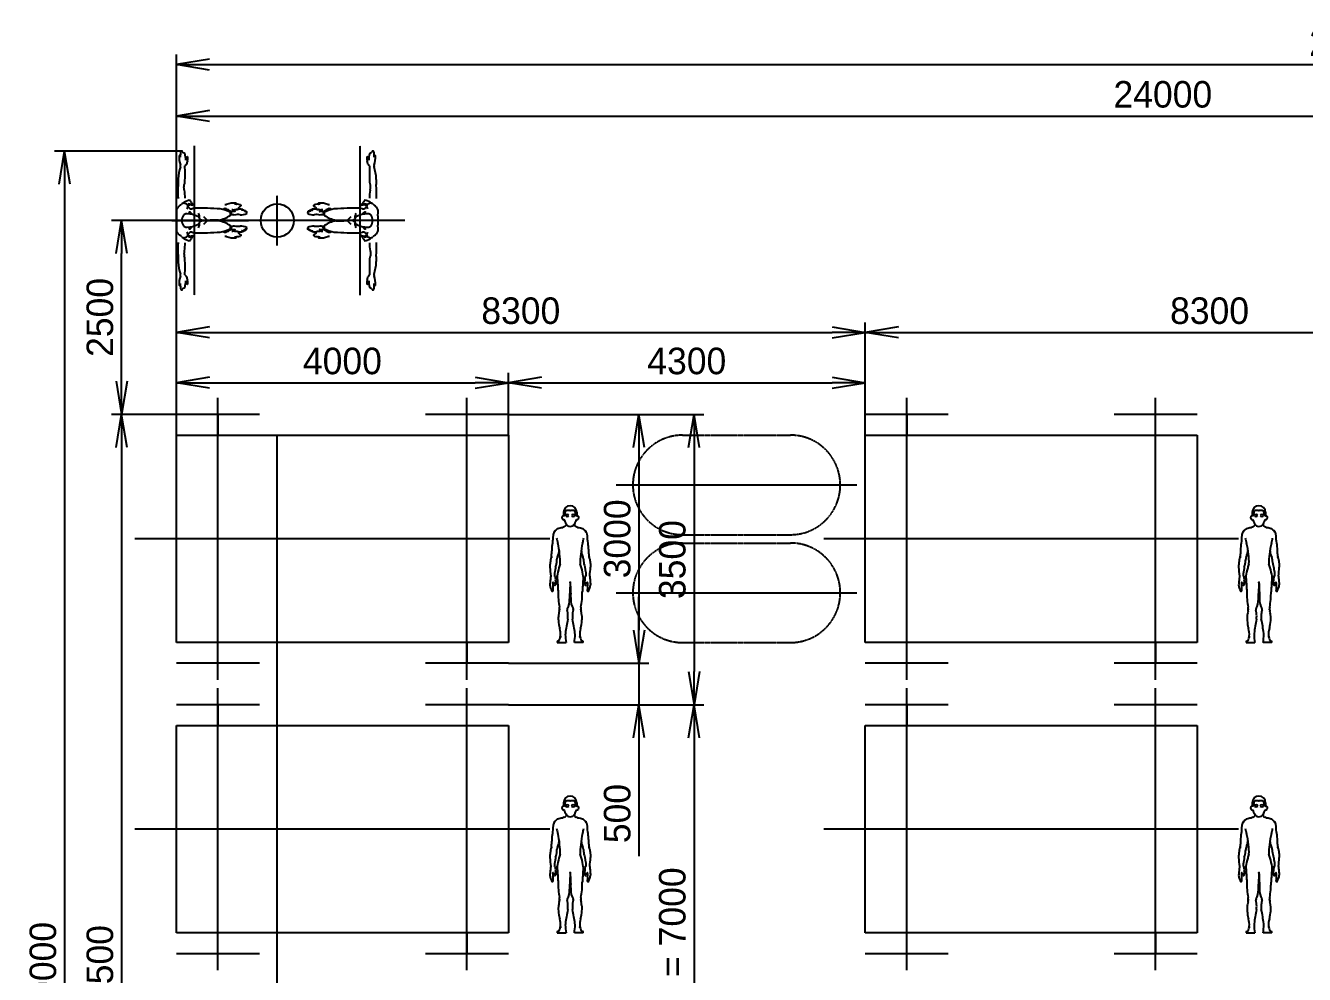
# Model space of a CAD drawing. Header units: millimetres. Extents: x -11892 to 189900, y -209800 to 102617.
# Drawn here: x 6482 to 21893, y -199750 to -188313 of the extents above; entities that cross this region are included whole.
import ezdxf

# ---------------------------------------------------------------- set-up
doc = ezdxf.new("R2010")
doc.units = ezdxf.units.MM
doc.header["$LTSCALE"] = 0.2
doc.linetypes.add('CENTER', pattern=[50.8, 31.75, -6.35, 6.35, -6.35])
doc.linetypes.add('PHANTOM', pattern=[63.5, 31.75, -6.35, 6.35, -6.35, 6.35, -6.35])
for name, color, linetype in [('center', 3, 'CENTER'), ('continus', 6, 'Continuous'), ('fine', 5, 'Continuous'), ('phantom', 5, 'PHANTOM')]:
    doc.layers.add(name, color=color, linetype=linetype)
doc.styles.get("Standard").update_dxf_attribs({"font": 'ARSimp.shx', "bigfont": 'Kanji-j1.shx'})
doc.dimstyles.new('camellia', dxfattribs={"dimscale": 0, "dimtxt": 3.2, "dimasz": 4, "dimexe": 1.2, "dimexo": 0, "dimgap": 1, "dimtad": 1, "dimdec": 0, "dimdsep": 46, "dimtxsty": 'Standard', "dimblk": 'OPEN', "dimcen": 0, "dimclrd": 4, "dimclre": 4, "dimclrt": 21, "dimadec": 0, "dimazin": 2, "dimtfac": 1, "dimtmove": 0, "dimatfit": 3, "dimldrblk": 'OPEN', "dimfxl": 1, "dimlwd": -3, "dimlwe": -3, "dimarcsym": 0})

# ---------------------------------------------------------------- blocks, each defined once
blk = doc.blocks.new('cart1')
at = {"layer": 'center'}
for p, q in [((0, -2500), (0, 2500)), ((-1700, 1500), (1700, 1500)), ((-1700, -1500), (1700, -1500))]:
    blk.add_line(p, q, dxfattribs=at)
at = {"layer": 'continus'}
for p, q in [((-1500, 1000), (-1500, 2000)), ((-1250, -2000), (-1250, 2000)), ((-1250, 2000), (1250, 2000)), ((1250, 2000), (1250, -2000)), ((1500, 1000), (1500, 2000)), ((-1500, 1500), (-1250, 1500)), ((1500, 1500), (1250, 1500)), ((-1500, -2000), (-1500, -1000)), ((1500, -2000), (1500, -1000)), ((-1250, -1500), (-1500, -1500)), ((1250, -1500), (1500, -1500)), ((1250, -2000), (-1250, -2000))]:
    blk.add_line(p, q, dxfattribs=at)
blk = doc.blocks.new('point')
at = {"layer": 'fine'}
h = blk.add_hatch(color=256, dxfattribs=at)
edge = h.paths.add_edge_path()
edge.add_arc((0, 0), 5, 0, 360)
at = {"layer": 'center'}
for p, q in [((7, 0), (-7, 0)), ((0, 7), (0, -7))]:
    blk.add_line(p, q, dxfattribs=at)
blk.add_point((0, 0), dxfattribs=at)
blk = doc.blocks.new('human-sleep')
at = {"layer": 'continus'}
for p, q in [((-1649.999899, 155.905), (-1649.999899, 50)), ((-1029.999899, 216.0776), (-1029.999899, 211.2459)), ((-219.155199, 50), (-237.334499, 50)), ((-79.999999, 80), (-123.390799, 80)), ((-1649.999899, -155.905), (-1649.999899, -50)), ((-219.155199, -50), (-237.334499, -50)), ((-79.999999, -80), (-123.390799, -80)), ((-1029.999899, -216.0776), (-1029.999899, -211.2459))]:
    blk.add_line(p, q, dxfattribs=at)
for centre, radius, start, end in [((-1644.757599, 136.6646), 19.94193, 41.96742, 105.24144), ((-1026.978099, 211.2459), 3.021892, 180.00002, 270), ((-1026.956999, 216.0776), 3.042872, 125.34461, 180.0000199999), ((-944.619699, 99.979), 145.37475, 93.99751, 125.34428), ((-990.950299, -1.8652), 213.11308, 84.49646, 99.59544), ((-952.811799, 37.7939), 173.37711, 81.67168, 95.85924), ((-951.453499, 185.2263), 7.223278, 106.15552, 225.45189), ((-819.902899, 318.8625), 194.74439, 225.45052, 228.2793), ((-995.161099, 336.1073), 149.86084, 286.155252, 297.218353), ((-945.862399, 183.3438), 9.728029, 227.09371, 270), ((-951.112599, 297.515), 124.0199, 272.6328881, 282.646681), ((-928.200299, 205.9184), 3.460935, 297.218037, 81.66985), ((-915.340199, 138.0889), 39.369964, 78.04553, 102.64674), ((-889.070399, 262.1611), 87.452763, 258.04522, 280.349485), ((-870.509899, 198.8345), 22.881443, 262.84636, 322.609392), ((-845.623999, 179.8145), 8.440527, 78.2826, 142.6101), ((-916.585899, -371.9099), 533.58081, 71.80792, 82.83134), ((-624.336799, -1636.42803), 1884.9846, 93.52015, 96.8757), ((-647.498399, 407.6369), 247.58009, 248.74835, 266.16306), ((-647.436499, 243.0461), 84.095305, 258.59473, 273.1128784), ((-581.440699, 434.1466), 210.7286, 251.0692, 270.69659733), ((-639.883699, 104.1626), 54.993571, 58.55816, 93.11265), ((-568.539999, -626.9076), 850.40412, 79.13503, 90.69655), ((-322.377299, -250.9271), 420.74928, 99.28006, 107.65725), ((-392.025399, -70.4324), 279.15594, 80.91823, 93.33046), ((-358.767999, 137.6238), 68.458566, 62.4944, 80.9183), ((-383.172299, 90.7544), 121.30091, 32.25786, 62.49436), ((-302.673299, 141.561), 26.109192, 15.63522, 32.2577), ((-1548.044399, -521.2797), 580.30604, 90.40001, 100.11896), ((-1372.370499, 211.7375), 264.85569, 193.47961, 197.52117), ((-1506.396999, 432.0705), 322.63607, 248.44367, 258.42033), ((-1549.358799, 328.282), 213.39756, 264.13635, 288.568545), ((-1551.765999, 11.8237), 47.18965, 74.60261, 90.39995), ((-1770.188999, -1820.8308), 1892.4519, 77.76689, 82.98968), ((-1426.233799, -38.2417), 173.25401, 99.09725, 108.56851), ((-1287.761799, -903.0156), 1049.0441, 94.09804, 99.09726), ((-1313.757599, 876.0622), 849.22301, 266.25688, 269.0032), ((-1352.587499, 1.779), 141.93016, 83.28809, 94.09801), ((-1395.571799, -363.473), 509.70283, 76.27773, 83.28809), ((-1328.162499, 276.6509), 249.68376, 269.91547, 286.353028), ((-1245.322199, 251.835), 123.68396, 256.27766, 280.122996), ((-1251.532199, 15.4927), 22.484903, 60.5554, 106.35329), ((-1133.383399, 224.7904), 217.8577, 240.55517, 271.6984724), ((-1044.143899, -874.9504), 1020.9198, 89.57786, 100.12297), ((-1085.742999, 538.4914), 533.0564, 265.569, 272.7586265), ((-822.371499, -202.7005), 345.36811, 69.24813, 77.9041), ((-675.976199, 639.9367), 520.23021, 267.35319, 279.9320786), ((-577.453899, 206.2711), 64.687776, 238.55807, 252.20367), ((-508.202199, 422.0125), 291.27157, 252.20369, 263.91433), ((-639.813799, 875.7472), 750.15891, 274.0948504, 284.656985), ((-821.156599, -3.5434), 564.51453, 10.20114, 15.63502), ((-232.010799, 102.4727), 34.093995, 190.20118, 205.01074), ((-580.051799, -59.9014), 349.96059, 21.9232, 25.01081), ((-179.855599, 114.6835), 87.384146, 210.1748, 225.99465), ((-200.183999, 4.617), 49.188852, 112.68648, 185.38589), ((-200.183999, -4.617), 49.188852, 174.61411, 247.31352), ((-237.334499, 53.7625), 3.762556, 210.8940199999, 270), ((-120.928299, -95.7954), 175.79767, 104.05975, 123.96949), ((-104.999999, 35), 25, 126.86988, 233.1301), ((-507.959499, -30.0314), 399.99999, 13.79569, 15.96671), ((-125.833399, 35), 20.833332, 286.260473, 73.73955), ((-113.893699, -134.5688), 200, 80.81549, 91.60593), ((-86.477899, 34.9869), 28.242108, 9.740515, 80.81572), ((-79.999999, 0), 79.999999, 0, 89.99996), ((-79.999999, 0), 79.999999, 270.00004, 0), ((-33.301699, 0), 25.989081, 169.55221, 180), ((-33.301699, 0), 25.989081, 180, 190.44779), ((-157.201799, 22.8467), 99.999999, 349.552258, 9.740453), ((-1644.757599, -136.6646), 19.94193, 254.75856, 318.03258), ((-1548.044399, 521.2797), 580.30604, 259.88104, 269.59999), ((-1372.370499, -211.7375), 264.85569, 162.47883, 166.52039), ((-1506.396999, -432.0705), 322.63607, 101.57967, 111.55633), ((-1549.358799, -328.282), 213.39756, 71.431455, 95.86365), ((-1551.765999, -11.8237), 47.18965, 269.60005, 285.39739), ((-1770.188999, 1820.8308), 1892.4519, 277.01032, 282.23311), ((-1426.233799, 38.2417), 173.25401, 251.43149, 260.90275), ((-1287.761799, 903.0156), 1049.0441, 260.90274, 265.90196), ((-1313.757599, -876.0622), 849.22301, 90.9968, 93.74312), ((-1352.587499, -1.779), 141.93016, 265.90199, 276.71191), ((-1395.571799, 363.473), 509.70283, 276.71191, 283.72227), ((-1328.162499, -276.6509), 249.68376, 73.646972, 90.08453), ((-1245.322199, -251.835), 123.68396, 79.877004, 103.72234), ((-1251.532199, -15.4927), 22.484903, 253.64671, 299.4446), ((-1133.383399, -224.7904), 217.8577, 88.3015276, 119.44483), ((-1044.143899, 874.9504), 1020.9198, 259.87703, 270.42214), ((-1085.742999, -538.4914), 533.0564, 87.2413735, 94.431), ((-916.585899, 371.9099), 533.58081, 277.16866, 288.19208), ((-822.371499, 202.7005), 345.36811, 282.0959, 290.75187), ((-675.976199, -639.9367), 520.23021, 80.0679214, 92.64681), ((-639.883699, -104.1626), 54.993571, 266.88735, 301.44184), ((-577.453899, -206.2711), 64.687776, 107.79633, 121.44193), ((-508.202199, -422.0125), 291.27157, 96.08567, 107.79631), ((-639.813799, -875.7472), 750.15891, 75.343015, 85.9051496), ((-322.377299, 250.9271), 420.74928, 252.34275, 260.71994), ((-302.673299, -141.561), 26.109192, 327.7423, 344.36478), ((-821.156599, 3.5434), 564.51453, 344.36498, 349.79886), ((-232.010799, -102.4727), 34.093995, 154.98926, 169.79882), ((-580.051799, 59.9014), 349.96059, 334.98919, 338.0768), ((-179.855599, -114.6835), 87.384146, 134.00535, 149.8252), ((-237.334499, -53.7625), 3.762556, 90, 149.1059799999), ((-120.928299, 95.7954), 175.79767, 236.03051, 255.94025), ((-104.999999, -35), 25, 126.8699, 233.13012), ((-507.959499, 30.0314), 399.99999, 344.03329, 346.20431), ((-125.833399, -35), 20.833332, 286.26045, 73.739527), ((-113.893699, 134.5688), 200, 268.39407, 279.18451), ((-86.477899, -34.9869), 28.242108, 279.18428, 350.259485), ((-157.201799, -22.8467), 99.999999, 350.259547, 10.447742), ((-1026.978099, -211.2459), 3.021892, 90, 179.99998), ((-1026.956999, -216.0776), 3.042872, 179.9999799999, 234.65539), ((-944.619699, -99.979), 145.37475, 234.65572, 266.00249), ((-990.950299, 1.8652), 213.11308, 260.40456, 275.50354), ((-952.811799, -37.7939), 173.37711, 264.14076, 278.32832), ((-951.453499, -185.2263), 7.223278, 134.54811, 253.84448), ((-819.902899, -318.8625), 194.74439, 131.7207, 134.54948), ((-995.161099, -336.1073), 149.86084, 62.781647, 73.844748), ((-945.862399, -183.3438), 9.728029, 90, 132.90629), ((-951.112599, -297.515), 124.0199, 77.353319, 87.3671119), ((-928.200299, -205.9184), 3.460935, 278.33015, 62.781963), ((-915.340199, -138.0889), 39.369964, 257.35326, 281.95447), ((-889.070399, -262.1611), 87.452763, 79.650515, 101.95478), ((-870.509899, -198.8345), 22.881443, 37.390608, 97.15364), ((-845.623999, -179.8145), 8.440527, 217.3899, 281.7174), ((-624.336799, 1636.42803), 1884.9846, 263.1243, 266.47985), ((-647.498399, -407.6369), 247.58009, 93.83694, 111.25165), ((-647.436499, -243.0461), 84.095305, 86.8871216, 101.40527), ((-581.440699, -434.1466), 210.7286, 89.30340267, 108.9308), ((-568.539999, 626.9076), 850.40412, 269.30345, 280.86497), ((-392.025399, 70.4324), 279.15594, 266.66954, 279.08177), ((-358.767999, -137.6238), 68.458566, 279.0817, 297.5056), ((-383.172299, -90.7544), 121.30091, 297.50564, 327.74214)]:
    blk.add_arc(centre, radius, start, end, dxfattribs=at)
blk.add_ellipse((-144.999999, 84.9999), major_axis=(24.620018, 4.341195), ratio=0.60000066, start_param=5.6686949, end_param=9.9054407072, dxfattribs=at)
at = {"layer": 'continus', "extrusion": (0, 0, -1)}
blk.add_ellipse((-144.999999, -84.9999), major_axis=(24.620018, -4.341195), ratio=0.60000066, start_param=5.6686949, end_param=9.9054407072, dxfattribs=at)
at = {"layer": 'continus'}
for points, start_tangent, end_tangent in [([(-850.000599, 157.5), (-896.655899, 154.6105), (-943.311299, 151.7209), (-989.966599, 148.8313), (-1036.621999, 145.9418)], (-0.9980875839, -0.0618156522), (-0.9980875839, -0.0618156522)), ([(-849.999299, 235.0002), (-876.188099, 237.5001), (-902.376799, 240.0001), (-928.565499, 242.5001), (-954.754299, 245)], (-0.9954746529, 0.0950274453), (-0.9954746529, 0.0950274453)), ([(-737.237799, 176.8926), (-747.966599, 177.8435), (-758.680799, 178.9547), (-769.357399, 180.3781), (-779.962199, 182.2604), (-790.493699, 184.5216), (-801.035399, 186.7342), (-811.669599, 188.4349), (-822.410399, 189.1892), (-833.178199, 188.9922), (-843.909599, 188.0791)], (-0.9963318481, 0.0855736438), (-0.9938152205, -0.1110464201)), ([(-649.806499, 234.816), (-664.642699, 238.0042), (-679.593499, 240.603), (-694.636999, 242.6032), (-709.747399, 244.001), (-724.901399, 244.7992), (-740.074099, 245)], (-0.9733556004, 0.2293008401), (-0.9999794343, -0.0064133394)), ([(-924.999899, 0), (-958.771799, 1.5123), (-992.543599, 3.0246), (-1026.315499, 4.5368), (-1060.087299, 6.0491)], (-0.9989988182, 0.0447365769), (-0.9989988183, 0.0447365739)), ([(-924.999899, 0), (-958.771799, -1.5123), (-992.543599, -3.0246), (-1026.315499, -4.5368), (-1060.087299, -6.0491)], (-0.9989988182, -0.0447365769), (-0.9989988183, -0.0447365739)), ([(-850.000599, -157.5), (-896.655899, -154.6105), (-943.311299, -151.7209), (-989.966599, -148.8313), (-1036.621999, -145.9418)], (-0.9980875839, 0.0618156522), (-0.9980875839, 0.0618156522)), ([(-849.999299, -235.0002), (-876.188099, -237.5001), (-902.376799, -240.0001), (-928.565499, -242.5001), (-954.754299, -245)], (-0.9954746529, -0.0950274453), (-0.9954746529, -0.0950274453)), ([(-737.237799, -176.8926), (-747.966599, -177.8435), (-758.680799, -178.9547), (-769.357399, -180.3781), (-779.962199, -182.2604), (-790.493699, -184.5216), (-801.035399, -186.7342), (-811.669599, -188.4349), (-822.410399, -189.1892), (-833.178199, -188.9922), (-843.909599, -188.0791)], (-0.9963318481, -0.0855736438), (-0.9938152205, 0.1110464201)), ([(-649.806499, -234.816), (-664.642699, -238.0042), (-679.593499, -240.603), (-694.636999, -242.6032), (-709.747399, -244.001), (-724.901399, -244.7992), (-740.074099, -245)], (-0.9733556004, -0.2293008401), (-0.9999794343, 0.0064133394))]:
    blk.add_spline(points, degree=3, dxfattribs=dict(at, start_tangent=start_tangent, end_tangent=end_tangent))
at = {"layer": 'continus', "rotation": 270}
for p in [(-1029.660273, 217.474518), (-850.000599, 157.5), (-619.999899, 226.9759), (-309.999999, 187.5), (-1579.999899, 117.9422), (-1249.999899, 128.2393), (-924.999899, 0)]:
    blk.add_blockref('point', p, dxfattribs=at)
at = {"layer": 'continus', "xscale": -1, "rotation": 270}
for p in [(-1579.999899, -117.9422), (-1249.999899, -128.2393), (-850.000599, -157.5), (-1029.660273, -217.474518), (-619.999899, -226.9759), (-309.999999, -187.5)]:
    blk.add_blockref('point', p, dxfattribs=at)
blk = doc.blocks.new('human-top-sit')
at = {"layer": 'center'}
for p, q in [((0, 900), (0, -900)), ((-271.5161, 0), (654.3785, 0))]:
    blk.add_line(p, q, dxfattribs=at)
at = {"layer": 'continus'}
for p, q in [((-155.3034, 837.5), (-150, 837.5)), ((-155.3034, -837.5), (-150, -837.5))]:
    blk.add_line(p, q, dxfattribs=at)
for centre, radius, start, end in [((100.5096, 763.3374), 284.6457, 177.08585, 199.82093), ((100.5108, 763.3359), 284.6457, 177.08585, 199.82093), ((-179.5252, 777.5928), 4.2488, 118.55497, 177.085), ((-179.5246, 777.5913), 4.2488, 118.55498, 177.085), ((-99.3799, 630.3254), 171.9123, 115.93062, 118.55568), ((-99.3787, 630.3241), 171.9123, 115.9306, 118.55569), ((-172.8437, 781.413), 3.9108, 0, 115.93123), ((-172.8424, 781.4118), 3.9108, 0, 115.93123), ((61.839, 776.1524), 230.8308, 165.97454, 183.67908), ((61.8402, 776.1509), 230.8308, 165.97456, 183.67906), ((-152.6514, 827.172), 10.6631, 104.40096, 152.50504), ((-150.9577, 829.7678), 7.7913, 38.45267, 82.93984), ((-260.5207, 761.9941), 136.5718, 26.9098, 32.12228), ((-260.5188, 761.9928), 136.5718, 26.90978, 32.12228), ((-125.152, 830.6992), 15.2341, 206.90997, 240.97704), ((-125.1508, 830.6983), 15.2341, 206.90996, 240.97704), ((-248.6518, 608.1113), 239.3199, 55.78681, 60.97688), ((-248.6505, 608.1104), 239.3199, 55.78681, 60.97687), ((-117.3908, 801.1615), 5.8722, 12.72098, 55.78715), ((-117.3889, 801.1603), 5.8722, 12.72097, 55.78715), ((-475.8429, 720.2509), 373.3424, 1.17567, 12.71979), ((-475.8411, 720.2497), 373.3424, 1.17565, 12.71977), ((316.8341, 483.5459), 510.6305, 161.37764, 177.85072), ((316.8353, 483.545), 510.6305, 161.37764, 177.85072), ((-196.1554, 656.4093), 30.7011, 341.377564, 19.82098), ((-196.1542, 656.4081), 30.7011, 341.377558, 19.82098), ((-2133.172, 563.628), 2022.2352, 357.1658578, 2.64188), ((-2133.172, 563.6255), 2022.2352, 357.1659268, 2.6419), ((-35.4261, 581.3379), 108.3401, 126.96555, 135.79364), ((-35.4248, 581.3364), 108.3401, 126.96557, 135.79364), ((56.2054, 716.4594), 159.196, 165.26625, 175.8749), ((56.2066, 716.4582), 159.196, 165.26625, 175.8749), ((-112.84, 684.1977), 20.3965, 306.966095, 350.0241015), ((-112.8388, 684.1968), 20.3965, 306.966095, 350.0240989), ((-91.0785, 755.1911), 6.9048, 133.48496, 165.26664), ((-91.0773, 755.1899), 6.9048, 133.48496, 165.26664), ((11.8817, 646.6364), 156.5207, 129.22125, 133.48476), ((11.8829, 646.6352), 156.5207, 129.22125, 133.48476), ((135.8075, 640.4621), 232.0685, 160.65658, 170.02408), ((135.8087, 640.4609), 232.0685, 160.65658, 170.02408), ((-85.4309, 765.8628), 2.6224, 0, 129.22421), ((-85.4297, 765.8619), 2.6224, 0, 129.22423), ((121.1541, 751.521), 204.4605, 176.02877, 186.58232), ((-105.9174, 725.3192), 24.1185, 340.656249, 6.58206), ((102.2284, 464.787), 298.0861, 172.69356, 187.30645), ((102.2296, 464.7858), 298.0861, 172.69355, 187.30644), ((-234.809, 470.3815), 121.5862, 340.083442, 356.8210315), ((802.2717, 334.3378), 1000, 174.69033, 183.98907), ((-909.046, 239.5606), 800, 2.19984, 9.13394), ((158.1091, -102.8836), 440.3854, 141.86224, 146.35587), ((-159.3421, 146.3681), 36.7744, 118.93437, 141.86207), ((-280.5341, 365.5973), 213.7227, 298.934332, 307.45055), ((-130.99, 186.0718), 21.9242, 110.77832, 153.28659), ((-124.3524, 158.1104), 49.5563, 11.78628, 113.80851), ((-16.3483, 56.8522), 193.3959, 103.37784, 129.27174), ((-225.9455, 221.4579), 159.2612, 329.664572, 340.476123), ((127.7716, 327.5715), 258.548, 218.04527, 223.81026), ((-45.4334, 154.8984), 33.2026, 99.76879, 156.32221), ((-60.8576, 229.5508), 15.4512, 24.86948, 90.88054), ((-90.9217, -97.4478), 287.8403, 74.69185, 82.04123), ((-93.227, 202.8492), 57.045, 19.43866, 35.59093), ((7.4072, 238.3643), 49.6724, 199.43866, 243.81895), ((-17.9084, 187.0826), 7.5183, 293.348583, 63.1157), ((379.4799, 222.854), 30.7011, 251.37762, 289.821036), ((486.4087, -73.8104), 284.6457, 87.0859, 109.82097), ((499.2236, -35.1397), 230.8308, 75.9746, 93.6791), ((500.6634, 206.2241), 4.2488, 28.55504, 87.08506), ((500.664, 206.2256), 4.2488, 28.55503, 87.08506), ((353.396, 126.0791), 171.9123, 25.93066, 28.55575), ((353.3972, 126.0801), 171.9123, 25.93068, 28.55574), ((504.4842, 199.5429), 3.9108, 270.000059, 25.93129), ((504.4854, 199.5441), 3.9108, 270.000059, 25.93129), ((331.1816, 275.3501), 239.3199, 325.786886, 330.976942), ((553.7707, 151.8506), 15.2341, 116.91, 150.97708), ((485.0647, 287.2193), 136.5718, 296.909843, 302.122343), ((547.3352, 178.8569), 12.6656, 324.799712, 51.80335), ((4783.3527, 247.9557), 4999.9999, 181.47063, 182.18854), ((-176.2494, 119.6357), 38.7508, 146.3558, 180.00002), ((-3207.2217, -129.1), 3000, 2.46639002, 3.55696), ((-3207.2217, 129.1), 3000, 356.44304, 357.53360998), ((-36.1847, 0), 113.3554, 146.29118, 180), ((-36.1847, 0), 113.3554, 180, 213.70882), ((-104.0869, 45.3003), 31.7293, 114.95012, 146.29115), ((-89.8487, 14.6958), 65.4836, 85.75433, 114.9499), ((-89.0509, -204.2626), 284.3992, 62.2383, 90.05548), ((3.955, 88.8062), 69.9919, 173.27957, 187.46144), ((-56.8146, 89.9387), 11.2369, 74.76772, 141.08631), ((-37.3084, 169.2087), 29.7904, 223.81004, 290.773383), ((-85.6916, 42.4961), 66.4099, 28.76778, 61.36018), ((39.5208, -33.3316), 186.8319, 101.10866, 110.77322), ((3.5241, -4657.6921), 4807.6919, 86.30395, 90.00004), ((23.7646, 10.0596), 42.198, 12.4898, 62.23814), ((0.1825, 54.6103), 60.7737, 13.48851, 32.69628), ((-8.2453, 42.7115), 72.385, 347.916063, 21.11353), ((-22.9847, -0.296), 90.0811, 0.1882701, 12.48984), ((-22.9847, 0.296), 90.0811, 347.51016, 359.8117299), ((50.4803, -88.7728), 100, 68.83962, 80.77377), ((84.367, 0), 5, 0, 74.43606), ((84.367, 0), 5, 285.56394, 0), ((345.3039, 235.6537), 300, 218.23188, 231.76809), ((345.3039, -235.6537), 300, 128.23191, 141.76812), ((245.2325, 322.5132), 321.0192, 278.47532, 305.627651), ((214.2913, -350.151), 500.0804, 64.36022, 78.56338), ((370.5285, 108.4162), 34.4041, 67.45928, 135.9672), ((286.6974, 2159.8718), 2022.2352, 272.304073, 272.641962), ((304.4085, 62.125), 108.3401, 36.96563, 45.7937), ((304.4091, 62.1265), 108.3401, 36.96561, 45.7937), ((344.1412, 23.6551), 123.0736, 42.65637, 71.24262), ((407.2686, 139.5386), 20.3965, 216.96617, 260.024172), ((407.2699, 139.5395), 20.3965, 216.96617, 260.024172), ((363.5333, -109.1088), 232.0685, 70.65664, 80.02414), ((363.5345, -109.1079), 232.0685, 70.65664, 80.02414), ((427.2467, 93.5288), 7.9404, 0.00005, 64.36175), ((428.172, 67.2464), 6.968, 305.626705, 0.00005), ((443.6364, 116.1475), 12.7856, 225.36364, 291.840067), ((447.915, -201.7349), 269.0379, 82.64842, 92.72257), ((38.0816, 81.0895), 397.3042, 357.9676522, 1.83082), ((419.0057, 82.5391), 30, 0.00005, 45.28238), ((448.3911, 132.6172), 24.1185, 250.6563, 276.582107), ((484.5306, 45.2427), 69.219, 103.48724, 121.47119), ((439.53, -29.5062), 159.196, 75.26631, 85.87496), ((443.3215, 502.5415), 373.3424, 271.175712, 282.719825), ((474.5935, -94.4546), 204.4605, 86.02881, 96.58236), ((523.1756, 34.1578), 95.6437, 94.14266, 124.94923), ((478.2617, 117.7768), 6.9048, 43.48501, 75.2667), ((478.2635, 117.7784), 6.9048, 43.48501, 75.2667), ((526.4788, -112.0437), 182.5513, 81.46067, 103.99199), ((369.707, 14.8176), 156.5207, 39.22131, 43.48482), ((488.9337, 112.1299), 2.6224, 270.000059, 39.22429), ((571.0388, -48.5824), 186.3642, 92.19927, 107.09144), ((524.2321, 144.0894), 5.8722, 282.721013, 325.7872), ((524.2334, 144.0903), 5.8722, 282.721027, 325.7872), ((566.2634, 203.6481), 135.7575, 264.641714, 299.690085), ((617.8656, 92.7124), 17.1344, 335.890067, 24.10993), ((4783.3527, -247.9557), 4999.9999, 177.81146, 178.52937), ((-176.2494, -119.6357), 38.7508, 179.99998, 213.6442), ((158.1091, 102.8836), 440.3854, 213.64413, 218.13776), ((-104.0869, -45.3003), 31.7293, 213.70885, 245.04988), ((-89.8487, -14.6958), 65.4836, 245.0501, 274.24567), ((-89.0509, 204.2626), 284.3992, 269.94452, 297.7617), ((-225.9455, -221.4579), 159.2612, 19.523877, 30.335428), ((127.7716, -327.5715), 258.548, 136.18974, 141.95473), ((3.955, -88.8062), 69.9919, 172.53856, 186.72043), ((-56.8146, -89.9387), 11.2369, 218.91369, 285.23228), ((-37.3084, -169.2087), 29.7904, 69.226617, 136.18996), ((-85.6916, -42.4961), 66.4099, 298.63982, 331.23222), ((39.5208, 33.3316), 186.8319, 249.22678, 258.89134), ((3.5241, 4657.6921), 4807.6919, 269.99996, 273.69605), ((23.7646, -10.0596), 42.198, 297.76186, 347.5102), ((0.1825, -54.6103), 60.7737, 327.30372, 346.51149), ((-8.2453, -42.7115), 72.385, 338.88647, 12.083937), ((50.4803, 88.7728), 100, 279.22623, 291.16038), ((245.2325, -322.5132), 321.0192, 54.372349, 81.52468), ((214.2913, 350.151), 500.0804, 281.43662, 295.63978), ((370.5285, -108.4162), 34.4041, 224.0328, 292.54072), ((286.6974, -2159.8718), 2022.2352, 87.358038, 87.695927), ((304.4085, -62.125), 108.3401, 314.2063, 323.03437), ((304.4091, -62.1265), 108.3401, 314.2063, 323.03439), ((344.1412, -23.6551), 123.0736, 288.75738, 317.34363), ((407.2686, -139.5386), 20.3965, 99.975828, 143.03383), ((407.2699, -139.5395), 20.3965, 99.975828, 143.03383), ((363.5333, 109.1088), 232.0685, 279.97586, 289.34336), ((363.5345, 109.1079), 232.0685, 279.97586, 289.34336), ((427.2467, -93.5288), 7.9404, 295.63825, 359.99995), ((428.172, -67.2464), 6.968, 359.99995, 54.373295), ((443.6364, -116.1475), 12.7856, 68.159933, 134.63636), ((447.915, 201.7349), 269.0379, 267.27743, 277.35158), ((38.0816, -81.0895), 397.3042, 358.16918, 2.0323478), ((419.0057, -82.5391), 30, 314.71762, 359.99995), ((448.3911, -132.6172), 24.1185, 83.417893, 109.3437), ((484.5306, -45.2427), 69.219, 238.52881, 256.51276), ((439.53, 29.5062), 159.196, 274.12504, 284.73369), ((443.3215, -502.5415), 373.3424, 77.280175, 88.824288), ((474.5935, 94.4546), 204.4605, 263.41764, 273.97119), ((523.1756, -34.1578), 95.6437, 235.05077, 265.85734), ((478.2617, -117.7768), 6.9048, 284.7333, 316.51499), ((478.2635, -117.7784), 6.9048, 284.7333, 316.51499), ((526.4788, 112.0437), 182.5513, 256.00801, 278.53933), ((369.707, -14.8176), 156.5207, 316.51518, 320.77869), ((488.9337, -112.1299), 2.6224, 320.77571, 89.999941), ((571.0388, 48.5824), 186.3642, 252.90856, 267.80073), ((524.2321, -144.0894), 5.8722, 34.2128, 77.278987), ((524.2334, -144.0903), 5.8722, 34.2128, 77.278973), ((331.1816, -275.3501), 239.3199, 29.023058, 34.213114), ((566.2634, -203.6481), 135.7575, 60.309915, 95.358286), ((617.8656, -92.7124), 17.1344, 335.89007, 24.109933), ((802.2717, -334.3378), 1000, 176.01093, 185.30967), ((-159.3421, -146.3681), 36.7744, 218.13793, 241.06563), ((-280.5341, -365.5973), 213.7227, 52.54945, 61.065668), ((-130.99, -186.0718), 21.9242, 206.71341, 249.22168), ((-124.3524, -158.1104), 49.5563, 246.19149, 348.21372), ((-16.3483, -56.8522), 193.3959, 230.72826, 256.62216), ((-909.046, -239.5606), 800, 350.86606, 357.80016), ((-45.4334, -154.8984), 33.2026, 203.67779, 260.23121), ((-60.8576, -229.5508), 15.4512, 269.11946, 335.13052), ((-90.9217, 97.4478), 287.8403, 277.95877, 285.30815), ((-93.227, -202.8492), 57.045, 324.40907, 340.56134), ((7.4072, -238.3643), 49.6724, 116.18105, 160.56134), ((-17.9084, -187.0826), 7.5183, 296.8843, 66.651417), ((379.4799, -222.854), 30.7011, 70.178964, 108.62238), ((486.4087, 73.8104), 284.6457, 250.17903, 272.9141), ((499.2236, 35.1397), 230.8308, 266.3209, 284.0254), ((500.6634, -206.2241), 4.2488, 272.91494, 331.44496), ((500.664, -206.2256), 4.2488, 272.91494, 331.44497), ((353.396, -126.0791), 171.9123, 331.44425, 334.06934), ((353.3972, -126.0801), 171.9123, 331.44426, 334.06932), ((504.4842, -199.5429), 3.9108, 334.06871, 89.999941), ((504.4854, -199.5441), 3.9108, 334.06871, 89.999941), ((553.7707, -151.8506), 15.2341, 209.02292, 243.09), ((485.0647, -287.2193), 136.5718, 57.877657, 63.090157), ((547.3352, -178.8569), 12.6656, 308.19665, 35.200288), ((102.2284, -464.787), 298.0861, 172.69355, 187.30644), ((102.2296, -464.7858), 298.0861, 172.69356, 187.30645), ((-234.809, -470.3815), 121.5862, 3.1789685, 19.916558), ((316.8341, -483.5459), 510.6305, 182.14928, 198.62236), ((316.8353, -483.545), 510.6305, 182.14928, 198.62236), ((-2133.172, -563.628), 2022.2352, 357.35812, 2.8341422), ((-2133.172, -563.6255), 2022.2352, 357.3581, 2.8340732), ((100.5096, -763.3374), 284.6457, 160.17907, 182.91415), ((100.5108, -763.3359), 284.6457, 160.17907, 182.91415), ((61.839, -776.1524), 230.8308, 176.32092, 194.02546), ((61.8402, -776.1509), 230.8308, 176.32094, 194.02544), ((-196.1554, -656.4093), 30.7011, 340.17902, 18.622436), ((-196.1542, -656.4081), 30.7011, 340.17902, 18.622442), ((-35.4261, -581.3379), 108.3401, 224.20636, 233.03445), ((-35.4248, -581.3364), 108.3401, 224.20636, 233.03443), ((-475.8429, -720.2509), 373.3424, 347.28021, 358.82433), ((-475.8411, -720.2497), 373.3424, 347.28023, 358.82435), ((56.2054, -716.4594), 159.196, 184.1251, 194.73375), ((56.2066, -716.4582), 159.196, 184.1251, 194.73375), ((-112.84, -684.1977), 20.3965, 9.9758985, 53.033905), ((-112.8388, -684.1968), 20.3965, 9.9759011, 53.033905), ((-91.0785, -755.1911), 6.9048, 194.73336, 226.51504), ((-91.0773, -755.1899), 6.9048, 194.73336, 226.51504), ((11.8817, -646.6364), 156.5207, 226.51524, 230.77875), ((11.8829, -646.6352), 156.5207, 226.51524, 230.77875), ((135.8075, -640.4621), 232.0685, 189.97592, 199.34342), ((135.8087, -640.4609), 232.0685, 189.97592, 199.34342), ((-85.4309, -765.8628), 2.6224, 230.77579, 0), ((-85.4297, -765.8619), 2.6224, 230.77577, 0), ((121.1541, -751.521), 204.4605, 173.41768, 183.97123), ((-105.9174, -725.3192), 24.1185, 353.41794, 19.343751), ((-179.5252, -777.5928), 4.2488, 182.915, 241.44503), ((-179.5246, -777.5913), 4.2488, 182.915, 241.44502), ((-99.3799, -630.3254), 171.9123, 241.44432, 244.06938), ((-99.3787, -630.3241), 171.9123, 241.44431, 244.0694), ((-172.8437, -781.413), 3.9108, 244.06877, 0), ((-172.8424, -781.4118), 3.9108, 244.06877, 0), ((-152.6514, -827.172), 10.6631, 207.49496, 255.59904), ((-150.9577, -829.7678), 7.7913, 277.06016, 321.54733), ((-260.5207, -761.9941), 136.5718, 327.87772, 333.0902), ((-260.5188, -761.9928), 136.5718, 327.87772, 333.09022), ((-125.152, -830.6992), 15.2341, 119.02296, 153.09003), ((-125.1508, -830.6983), 15.2341, 119.02296, 153.09004), ((-248.6518, -608.1113), 239.3199, 299.02312, 304.21319), ((-248.6505, -608.1104), 239.3199, 299.02313, 304.21319), ((-117.3908, -801.1615), 5.8722, 304.21285, 347.27902), ((-117.3889, -801.1603), 5.8722, 304.21285, 347.27903)]:
    blk.add_arc(centre, radius, start, end, dxfattribs=at)
for points, start_tangent, end_tangent in [([(-119.1895, 366.5552), (-121.6918, 376.7805), (-123.3243, 387.1802), (-124.0651, 397.6811), (-123.8763, 408.2062), (-122.7067, 418.6672), (-120.4961, 428.958)], (-0.278634779, 0.9603971366), (0.2612058012, 0.9652831343)), ([(-119.1883, 366.5537), (-121.6899, 376.7757), (-123.3223, 387.1721), (-124.0636, 397.6696), (-123.8759, 408.1914), (-122.7081, 418.6493), (-120.5001, 428.9372)], (-0.2786350706, 0.960397052), (0.2610097088, 0.9653361756)), ([(-66.6962, 180.3998), (-65.6758, 184.5808), (-65.3641, 188.8722), (-65.8981, 193.1386), (-67.4634, 197.1376), (-70.0045, 200.6059), (-73.1897, 203.4964)], (0.3137002787, 0.9495220562), (-0.7951209775, 0.6064508481)), ([(-66.6962, 180.3998), (-62.895, 184.0874), (-59.6825, 188.2967), (-57.2154, 192.9799), (-55.6827, 198.0447), (-55.0957, 203.3063), (-55.34, 208.5965)], (0.765343001, 0.6436226308), (-0.1183291902, 0.992974422)), ([(292.5451, 5), (281.4681, 4.588), (270.3889, 4.2366), (259.3069, 3.9939), (248.2217, 3.8951), (237.137, 3.8475), (226.0533, 3.6854), (214.9767, 3.2656), (203.91, 2.6429), (192.845, 1.9705), (181.7786, 1.3234), (170.7127, 0.6769), (159.6502, 0)], (-0.9992603792, -0.038453798), (-0.9979899885, -0.0633717829)), ([(292.5451, -5), (281.4681, -4.588), (270.3889, -4.2366), (259.3069, -3.9939), (248.2217, -3.8951), (237.137, -3.8475), (226.0533, -3.6854), (214.9767, -3.2656), (203.91, -2.6429), (192.845, -1.9705), (181.7786, -1.3234), (170.7127, -0.6769), (159.6502, 0)], (-0.9992603792, 0.038453798), (-0.9979899885, 0.0633717829)), ([(563.8873, 137.6444), (566.2348, 137.7843), (568.5839, 137.6719), (570.9171, 137.3704), (573.2344, 136.9612), (575.5381, 136.4823), (577.7973, 135.8273), (579.8992, 134.7824), (581.3577, 132.9846), (581.4344, 130.6591), (580.7269, 128.4205)], (0.9931825992, 0.1165689699), (-0.3995011392, -0.9167326981)), ([(580.7269, 128.4205), (578.2173, 127.1457), (575.7077, 125.8709), (573.1981, 124.596), (570.6884, 123.3213)], (-0.8915795619, -0.4528640909), (-0.8915795619, -0.4528640909)), ([(580.7269, 128.4205), (582.6117, 128.8524), (584.5286, 129.1067), (586.4611, 129.1652), (588.3882, 129.0101), (590.2906, 128.6632), (592.1602, 128.1695), (594, 127.5739), (595.7872, 126.8365), (597.4203, 125.808), (598.6142, 124.3058), (599.0072, 122.4252), (598.8201, 120.5039)], (0.9635266575, 0.2676123693), (-0.2038866695, -0.9789944974)), ([(598.8201, 120.5039), (596.9024, 119.0546), (594.9847, 117.6053), (593.067, 116.1561), (591.1493, 114.7068)], (-0.7978086321, -0.6029107616), (-0.7978086321, -0.6029107616)), ([(598.8201, 120.5039), (599.9577, 120.9113), (601.1294, 121.2076), (602.3269, 121.369), (603.5349, 121.3669), (604.7316, 121.1996), (605.9054, 120.9099), (607.0568, 120.5413), (608.1957, 120.1324), (609.3296, 119.7138), (610.4566, 119.2762), (611.5676, 118.7993), (612.6524, 118.2669), (613.7037, 117.669), (614.7039, 116.9905), (615.5831, 116.1629), (616.1721, 115.1167), (616.2463, 113.9215), (615.9436, 112.7517), (615.7382, 111.5712), (616.8019, 111.2744), (617.9837, 111.5281), (619.1565, 111.8219), (620.3457, 112.0419), (621.5514, 112.1175), (622.7502, 111.9831), (623.9069, 111.6358), (625.0072, 111.1375), (626.0571, 110.5384), (627.0654, 109.8696), (628.0295, 109.1403), (628.9074, 108.3106), (629.6272, 107.3426), (630.1089, 106.237), (630.3289, 105.0498), (630.4062, 103.8439), (630.4648, 102.636), (630.6405, 101.4404), (631.2156, 100.3964), (632.3293, 99.9744), (633.5052, 99.7117)], (0.9259252893, 0.3777067097), (0.9209372221, -0.3897109609)), ([(615.7843, 111.4573), (614.4714, 109.8467), (613.1585, 108.2361), (611.8457, 106.6256), (610.5328, 105.015)], (-0.631833126, -0.7751044451), (-0.631833126, -0.7751044451)), ([(631.6168, 100.1484), (629.8455, 98.6728), (628.0743, 97.1973), (626.3031, 95.7218), (624.5318, 94.2463)], (-0.7683297784, -0.6400541787), (-0.7683297784, -0.6400541787)), ([(563.8873, -137.6444), (566.2348, -137.7843), (568.5839, -137.6719), (570.9171, -137.3704), (573.2344, -136.9612), (575.5381, -136.4823), (577.7973, -135.8273), (579.8992, -134.7824), (581.3577, -132.9846), (581.4344, -130.6591), (580.7269, -128.4205)], (0.9931825992, -0.1165689699), (-0.3995011392, 0.9167326981)), ([(580.7269, -128.4205), (578.2173, -127.1457), (575.7077, -125.8709), (573.1981, -124.596), (570.6884, -123.3213)], (-0.8915795619, 0.4528640909), (-0.8915795619, 0.4528640909)), ([(580.7269, -128.4205), (582.6117, -128.8524), (584.5286, -129.1067), (586.4611, -129.1652), (588.3882, -129.0101), (590.2906, -128.6632), (592.1602, -128.1695), (594, -127.5739), (595.7872, -126.8365), (597.4203, -125.808), (598.6142, -124.3058), (599.0072, -122.4252), (598.8201, -120.5039)], (0.9635266575, -0.2676123693), (-0.2038866695, 0.9789944974)), ([(598.8201, -120.5039), (596.9024, -119.0546), (594.9847, -117.6053), (593.067, -116.1561), (591.1493, -114.7068)], (-0.7978086321, 0.6029107616), (-0.7978086321, 0.6029107616)), ([(598.8201, -120.5039), (599.9577, -120.9113), (601.1294, -121.2076), (602.3269, -121.369), (603.5349, -121.3669), (604.7316, -121.1996), (605.9054, -120.9099), (607.0568, -120.5413), (608.1957, -120.1324), (609.3296, -119.7138), (610.4566, -119.2762), (611.5676, -118.7993), (612.6524, -118.2669), (613.7037, -117.669), (614.7039, -116.9905), (615.5831, -116.1629), (616.1721, -115.1167), (616.2463, -113.9215), (615.9436, -112.7517), (615.7382, -111.5712), (616.8019, -111.2744), (617.9837, -111.5281), (619.1565, -111.8219), (620.3457, -112.0419), (621.5514, -112.1175), (622.7502, -111.9831), (623.9069, -111.6358), (625.0072, -111.1375), (626.0571, -110.5384), (627.0654, -109.8696), (628.0295, -109.1403), (628.9074, -108.3106), (629.6272, -107.3426), (630.1089, -106.237), (630.3289, -105.0498), (630.4062, -103.8439), (630.4648, -102.636), (630.6405, -101.4404), (631.2156, -100.3964), (632.3293, -99.9744), (633.5052, -99.7117)], (0.9259252893, -0.3777067097), (0.9209372221, 0.3897109609)), ([(615.7843, -111.4573), (614.4714, -109.8467), (613.1585, -108.2361), (611.8457, -106.6256), (610.5328, -105.015)], (-0.631833126, 0.7751044451), (-0.631833126, 0.7751044451)), ([(631.6168, -100.1484), (629.8455, -98.6728), (628.0743, -97.1973), (626.3031, -95.7218), (624.5318, -94.2463)], (-0.7683297784, 0.6400541787), (-0.7683297784, 0.6400541787)), ([(-66.6962, -180.3998), (-65.6758, -184.5808), (-65.3641, -188.8722), (-65.8981, -193.1386), (-67.4634, -197.1376), (-70.0045, -200.6059), (-73.1897, -203.4964)], (0.3137002787, -0.9495220562), (-0.7951209775, -0.6064508481)), ([(-66.6962, -180.3998), (-62.895, -184.0874), (-59.6825, -188.2967), (-57.2154, -192.9799), (-55.6827, -198.0447), (-55.0957, -203.3063), (-55.34, -208.5965)], (0.765343001, -0.6436226308), (-0.1183291902, -0.992974422)), ([(-119.1895, -366.5552), (-121.6918, -376.7805), (-123.3243, -387.1802), (-124.0651, -397.6811), (-123.8763, -408.2062), (-122.7067, -418.6672), (-120.4961, -428.958)], (-0.278634779, -0.9603971366), (0.2612058012, -0.9652831343)), ([(-119.1883, -366.5537), (-121.6899, -376.7757), (-123.3223, -387.1721), (-124.0636, -397.6696), (-123.8759, -408.1914), (-122.7081, -418.6493), (-120.5001, -428.9372)], (-0.2786350706, -0.960397052), (0.2610097088, -0.9653361756))]:
    blk.add_spline(points, degree=3, dxfattribs=dict(at, start_tangent=start_tangent, end_tangent=end_tangent))
at = {"layer": 'continus', "xscale": -1, "rotation": 180}
for p in [(-150, 837.5), (560, 178.8569)]:
    blk.add_blockref('point', p, dxfattribs=at)
at = {"layer": 'continus'}
for p in [(560, -178.8569), (-150, -837.5)]:
    blk.add_blockref('point', p, dxfattribs=at)
blk = doc.blocks.new('_OPEN')
at = {"color": 0, "linetype": 'ByBlock', "lineweight": -2}
for p, q in [((-1, 0.166667), (0, 0)), ((-1, -0.166667), (0, 0)), ((0, 0), (-1, 0))]:
    blk.add_line(p, q, dxfattribs=at)
blk = doc.blocks.new('*D433')
at = {"layer": 'continus', "color": 4, "lineweight": -3, "transparency": 33554687}
for p, q in [((12300, -193000), (13993, -193000)), ((13873, -193400), (13873, -195600)), ((12300, -196000), (13993, -196000))]:
    blk.add_line(p, q, dxfattribs=at)
at = {"layer": 'Defpoints', "color": 0, "transparency": 33554687}
for p in [(12300, -193000), (12300, -196000), (13873, -196000)]:
    blk.add_point(p, dxfattribs=at)
at = {"layer": 'continus', "color": 4, "lineweight": -3, "xscale": 400, "yscale": 400, "zscale": 400}
for p, rotation in [((13873, -193000), 90), ((13873, -196000), 270)]:
    blk.add_blockref('_OPEN', p, dxfattribs=dict(at, rotation=rotation))
at = {"layer": 'continus', "color": 21, "transparency": 33554687, "insert": (13613, -194500), "char_height": 320, "attachment_point": 5, "rotation": 90}
blk.add_mtext('3000', dxfattribs=at)
blk = doc.blocks.new('*D434')
at = {"layer": 'continus', "color": 4, "lineweight": -3, "transparency": 33554687}
for p, q in [((13873, -195600), (13873, -195200)), ((12300, -196000), (13993, -196000)), ((13873, -196000), (13873, -198323)), ((13873, -196000), (13873, -196500)), ((12300, -196500), (13993, -196500))]:
    blk.add_line(p, q, dxfattribs=at)
at = {"layer": 'Defpoints', "color": 0, "transparency": 33554687}
for p in [(12300, -196000), (12300, -196500), (13873, -196500)]:
    blk.add_point(p, dxfattribs=at)
at = {"layer": 'continus', "color": 4, "lineweight": -3, "xscale": 400, "yscale": 400, "zscale": 400}
for p, rotation in [((13873, -196000), 270), ((13873, -196500), 90)]:
    blk.add_blockref('_OPEN', p, dxfattribs=dict(at, rotation=rotation))
at = {"layer": 'continus', "color": 21, "transparency": 33554687, "insert": (13613, -197811), "char_height": 320, "attachment_point": 5, "rotation": 90}
blk.add_mtext('500', dxfattribs=at)
blk = doc.blocks.new('*D435')
at = {"layer": 'continus', "color": 4, "lineweight": -3, "transparency": 33554687}
for p, q in [((12300, -193000), (14657, -193000)), ((14537, -193400), (14537, -196100)), ((12300, -196500), (14657, -196500))]:
    blk.add_line(p, q, dxfattribs=at)
at = {"layer": 'Defpoints', "color": 0, "transparency": 33554687}
for p in [(12300, -193000), (12300, -196500), (14537, -196500)]:
    blk.add_point(p, dxfattribs=at)
at = {"layer": 'continus', "color": 4, "lineweight": -3, "xscale": 400, "yscale": 400, "zscale": 400}
for p, rotation in [((14537, -193000), 90), ((14537, -196500), 270)]:
    blk.add_blockref('_OPEN', p, dxfattribs=dict(at, rotation=rotation))
at = {"layer": 'continus', "color": 21, "transparency": 33554687, "insert": (14277, -194750), "char_height": 320, "attachment_point": 5, "rotation": 90}
blk.add_mtext('3500', dxfattribs=at)
blk = doc.blocks.new('*D437')
at = {"layer": 'continus', "color": 4, "lineweight": -3, "transparency": 33554687}
for p, q in [((12300, -196500), (14657, -196500)), ((14537, -196900), (14537, -203100)), ((12300, -203500), (14657, -203500))]:
    blk.add_line(p, q, dxfattribs=at)
at = {"layer": 'Defpoints', "color": 0, "transparency": 33554687}
for p in [(12300, -196500), (12300, -203500), (14537, -203500)]:
    blk.add_point(p, dxfattribs=at)
at = {"layer": 'continus', "color": 4, "lineweight": -3, "xscale": 400, "yscale": 400, "zscale": 400}
for p, rotation in [((14537, -196500), 90), ((14537, -203500), 270)]:
    blk.add_blockref('_OPEN', p, dxfattribs=dict(at, rotation=rotation))
at = {"layer": 'continus', "color": 21, "transparency": 33554687, "insert": (14277, -200000), "char_height": 320, "attachment_point": 5, "rotation": 90}
blk.add_mtext('3500 x 2 = 7000', dxfattribs=at)
blk = doc.blocks.new('*D438')
at = {"layer": 'continus', "color": 4, "lineweight": -3, "transparency": 33554687}
for p, q in [((8300, -193250), (8300, -192498)), ((8700, -192618), (11900, -192618)), ((12300, -193250), (12300, -192498))]:
    blk.add_line(p, q, dxfattribs=at)
at = {"layer": 'Defpoints', "color": 0, "transparency": 33554687}
for p in [(12300, -192618), (8300, -193250), (12300, -193250)]:
    blk.add_point(p, dxfattribs=at)
at = {"layer": 'continus', "color": 4, "lineweight": -3, "xscale": 400, "yscale": 400, "zscale": 400, "rotation": 180}
blk.add_blockref('_OPEN', (8300, -192618), dxfattribs=at)
at = {"layer": 'continus', "color": 4, "lineweight": -3, "xscale": 400, "yscale": 400, "zscale": 400}
blk.add_blockref('_OPEN', (12300, -192618), dxfattribs=at)
at = {"layer": 'continus', "color": 21, "transparency": 33554687, "insert": (10300, -192358), "char_height": 320, "attachment_point": 5}
blk.add_mtext('4000', dxfattribs=at)
blk = doc.blocks.new('*D439')
at = {"layer": 'continus', "color": 4, "lineweight": -3, "transparency": 33554687}
for p, q in [((12300, -193250), (12300, -192498)), ((12700, -192618), (16200, -192618)), ((16600, -193250), (16600, -192498))]:
    blk.add_line(p, q, dxfattribs=at)
at = {"layer": 'Defpoints', "color": 0, "transparency": 33554687}
for p in [(16600, -192618), (12300, -193250), (16600, -193250)]:
    blk.add_point(p, dxfattribs=at)
at = {"layer": 'continus', "color": 4, "lineweight": -3, "xscale": 400, "yscale": 400, "zscale": 400, "rotation": 180}
blk.add_blockref('_OPEN', (12300, -192618), dxfattribs=at)
at = {"layer": 'continus', "color": 4, "lineweight": -3, "xscale": 400, "yscale": 400, "zscale": 400}
blk.add_blockref('_OPEN', (16600, -192618), dxfattribs=at)
at = {"layer": 'continus', "color": 21, "transparency": 33554687, "insert": (14450, -192358), "char_height": 320, "attachment_point": 5}
blk.add_mtext('4300', dxfattribs=at)
blk = doc.blocks.new('*D440')
at = {"layer": 'continus', "color": 4, "lineweight": -3, "transparency": 33554687}
for p, q in [((8300, -193250), (8300, -191892)), ((8700, -192012), (16200, -192012)), ((16600, -193250), (16600, -191892))]:
    blk.add_line(p, q, dxfattribs=at)
at = {"layer": 'Defpoints', "color": 0, "transparency": 33554687}
for p in [(16600, -192012), (8300, -193250), (16600, -193250)]:
    blk.add_point(p, dxfattribs=at)
at = {"layer": 'continus', "color": 4, "lineweight": -3, "xscale": 400, "yscale": 400, "zscale": 400, "rotation": 180}
blk.add_blockref('_OPEN', (8300, -192012), dxfattribs=at)
at = {"layer": 'continus', "color": 4, "lineweight": -3, "xscale": 400, "yscale": 400, "zscale": 400}
blk.add_blockref('_OPEN', (16600, -192012), dxfattribs=at)
at = {"layer": 'continus', "color": 21, "transparency": 33554687, "insert": (12450, -191752), "char_height": 320, "attachment_point": 5}
blk.add_mtext('8300', dxfattribs=at)
blk = doc.blocks.new('*D441')
at = {"layer": 'continus', "color": 4, "lineweight": -3, "transparency": 33554687}
for p, q in [((16600, -193250), (16600, -191892)), ((17000, -192012), (24500, -192012)), ((24900, -193250), (24900, -191892))]:
    blk.add_line(p, q, dxfattribs=at)
at = {"layer": 'Defpoints', "color": 0, "transparency": 33554687}
for p in [(24900, -192012), (16600, -193250), (24900, -193250)]:
    blk.add_point(p, dxfattribs=at)
at = {"layer": 'continus', "color": 4, "lineweight": -3, "xscale": 400, "yscale": 400, "zscale": 400, "rotation": 180}
blk.add_blockref('_OPEN', (16600, -192012), dxfattribs=at)
at = {"layer": 'continus', "color": 4, "lineweight": -3, "xscale": 400, "yscale": 400, "zscale": 400}
blk.add_blockref('_OPEN', (24900, -192012), dxfattribs=at)
at = {"layer": 'continus', "color": 21, "transparency": 33554687, "insert": (20750, -191752), "char_height": 320, "attachment_point": 5}
blk.add_mtext('8300', dxfattribs=at)
blk = doc.blocks.new('*D444')
at = {"layer": 'continus', "color": 4, "lineweight": -3, "transparency": 33554687}
for p, q in [((8300, -193250), (8300, -189284)), ((8700, -189404), (31674, -189404)), ((32074, -193343), (32074, -189284))]:
    blk.add_line(p, q, dxfattribs=at)
at = {"layer": 'Defpoints', "color": 0, "transparency": 33554687}
for p in [(32074, -189404), (8300, -193250), (32074, -193343)]:
    blk.add_point(p, dxfattribs=at)
at = {"layer": 'continus', "color": 4, "lineweight": -3, "xscale": 400, "yscale": 400, "zscale": 400, "rotation": 180}
blk.add_blockref('_OPEN', (8300, -189404), dxfattribs=at)
at = {"layer": 'continus', "color": 4, "lineweight": -3, "xscale": 400, "yscale": 400, "zscale": 400}
blk.add_blockref('_OPEN', (32074, -189404), dxfattribs=at)
at = {"layer": 'continus', "color": 21, "transparency": 33554687, "insert": (20187, -189144), "char_height": 320, "attachment_point": 5}
blk.add_mtext('24000', dxfattribs=at)
blk = doc.blocks.new('*D445')
at = {"layer": 'continus', "color": 4, "lineweight": -3, "transparency": 33554687}
for p, q in [((7980, -190662), (7519, -190662)), ((7639, -192600), (7639, -191062)), ((8300, -193000), (7519, -193000))]:
    blk.add_line(p, q, dxfattribs=at)
at = {"layer": 'Defpoints', "color": 0, "transparency": 33554687}
for p in [(7639, -190662), (7980, -190662), (8300, -193000)]:
    blk.add_point(p, dxfattribs=at)
at = {"layer": 'continus', "color": 4, "lineweight": -3, "xscale": 400, "yscale": 400, "zscale": 400}
for p, rotation in [((7639, -190662), 90), ((7639, -193000), 270)]:
    blk.add_blockref('_OPEN', p, dxfattribs=dict(at, rotation=rotation))
at = {"layer": 'continus', "color": 21, "transparency": 33554687, "insert": (7379, -191831), "char_height": 320, "attachment_point": 5, "rotation": 90}
blk.add_mtext('2500', dxfattribs=at)
blk = doc.blocks.new('*D446')
at = {"layer": 'continus', "color": 4, "lineweight": -3, "transparency": 33554687}
for p, q in [((8300, -193000), (7519, -193000)), ((7639, -193400), (7639, -206100)), ((8300, -206500), (7519, -206500))]:
    blk.add_line(p, q, dxfattribs=at)
at = {"layer": 'Defpoints', "color": 0, "transparency": 33554687}
for p in [(8300, -193000), (7639, -206500), (8300, -206500)]:
    blk.add_point(p, dxfattribs=at)
at = {"layer": 'continus', "color": 4, "lineweight": -3, "xscale": 400, "yscale": 400, "zscale": 400}
for p, rotation in [((7639, -193000), 90), ((7639, -206500), 270)]:
    blk.add_blockref('_OPEN', p, dxfattribs=dict(at, rotation=rotation))
at = {"layer": 'continus', "color": 21, "transparency": 33554687, "insert": (7379, -199750), "char_height": 320, "attachment_point": 5, "rotation": 90}
blk.add_mtext('13500', dxfattribs=at)
blk = doc.blocks.new('*D448')
at = {"layer": 'continus', "color": 4, "lineweight": -3, "transparency": 33554687}
for p, q in [((8358, -189825), (6832, -189825)), ((6952, -190225), (6952, -209200)), ((36190, -209600), (6832, -209600))]:
    blk.add_line(p, q, dxfattribs=at)
at = {"layer": 'Defpoints', "color": 0, "transparency": 33554687}
for p in [(8358, -189825), (6952, -209600), (36190, -209600)]:
    blk.add_point(p, dxfattribs=at)
at = {"layer": 'continus', "color": 4, "lineweight": -3, "xscale": 400, "yscale": 400, "zscale": 400}
for p, rotation in [((6952, -189825), 90), ((6952, -209600), 270)]:
    blk.add_blockref('_OPEN', p, dxfattribs=dict(at, rotation=rotation))
at = {"layer": 'continus', "color": 21, "transparency": 33554687, "insert": (6692, -199712), "char_height": 320, "attachment_point": 5, "rotation": 90}
blk.add_mtext('20000', dxfattribs=at)
blk = doc.blocks.new('*D449')
at = {"layer": 'continus', "color": 4, "lineweight": -3, "transparency": 33554687}
for p, q in [((8300, -193250), (8300, -188663)), ((8700, -188783), (36390, -188783)), ((36790, -207700), (36790, -188663))]:
    blk.add_line(p, q, dxfattribs=at)
at = {"layer": 'Defpoints', "color": 0, "transparency": 33554687}
for p in [(36790, -188783), (8300, -193250), (36790, -207700)]:
    blk.add_point(p, dxfattribs=at)
at = {"layer": 'continus', "color": 4, "lineweight": -3, "xscale": 400, "yscale": 400, "zscale": 400, "rotation": 180}
blk.add_blockref('_OPEN', (8300, -188783), dxfattribs=at)
at = {"layer": 'continus', "color": 4, "lineweight": -3, "xscale": 400, "yscale": 400, "zscale": 400}
blk.add_blockref('_OPEN', (36790, -188783), dxfattribs=at)
at = {"layer": 'continus', "color": 21, "transparency": 33554687, "insert": (22545, -188523), "char_height": 320, "attachment_point": 5}
blk.add_mtext('28500', dxfattribs=at)

msp = doc.modelspace()

# ---------------------------------------------------------------- linework, layer by layer
at = {"layer": 'center'}
for p, q in [((9515, -190962.5), (9515, -190362.5)), ((13600, -193850), (16500, -193850)), ((13600, -195150), (16500, -195150))]:
    msp.add_line(p, q, dxfattribs=at)
at = {"layer": 'center', "transparency": 33554687}
msp.add_line((11050.2, -190662.5), (7979.8, -190662.5), dxfattribs=at)
at = {"layer": 'continus', "transparency": 33554687}
msp.add_line((9515, -206250), (9515, -193250), dxfattribs=at)
at = {"layer": 'continus'}
msp.add_circle((9515, -190662.5), 200, dxfattribs=at)
at = {"layer": 'phantom'}
for p, q in [((14400, -193250), (15700, -193250)), ((14400, -194450), (15700, -194450)), ((14400, -194550), (15700, -194550)), ((14400, -195750), (15700, -195750))]:
    msp.add_line(p, q, dxfattribs=at)
for centre, start, end in [((14400, -193850), 90, 270), ((15700, -193850), 270, 90), ((14400, -195150), 90, 270), ((15700, -195150), 270, 90)]:
    msp.add_arc(centre, 600, start, end, dxfattribs=at)

# ---------------------------------------------------------------- block references
at = {"layer": 'continus'}
for name, p, rotation in [('human-top-sit', (8515, -190662.5), 360), ('human-top-sit', (10515, -190662.5), 180), ('cart1', (10300, -194500), 90), ('cart1', (18600, -194500), 90), ('human-sleep', (13045, -194100), 90), ('human-sleep', (21345, -194100), 90), ('cart1', (10300, -198000), 90), ('cart1', (18600, -198000), 90), ('human-sleep', (13045, -197600), 90), ('human-sleep', (21345, -197600), 90)]:
    msp.add_blockref(name, p, dxfattribs=dict(at, rotation=rotation))

# ---------------------------------------------------------------- dimensions: what is measured, and where the dimension line sits
at = {"layer": 'continus', "transparency": 33554687}
for base, p2, text, picture, middle in [((36790, -188783.2), (36790, -207700), '28500', '*D449', (22545, -188523.2)), ((32074.5, -189404.2), (32074.5, -193343), '24000', '*D444', (20187.2, -189144.2))]:
    dim = msp.add_linear_dim(base=base, p1=(8300, -193250), p2=p2, text=text, dimstyle='camellia', override={"dimscale": 100, "dimlfac": 1}, dxfattribs=at)
    dim.commit()
    dim.dimension.update_dxf_attribs({"geometry": picture, "text_midpoint": middle})
for base, p1, p2, text, picture, middle in [((6951.8, -209600), (8358, -189825), (36190, -209600), '20000', '*D448', (6691.8, -199712.5)), ((7638.9, -190662.5), (8300, -193000), (7979.8, -190662.5), '2500', '*D445', (7378.9, -191831.2)), ((14537.1, -203500), (12300, -196500), (12300, -203500), '3500 x 2 = <>', '*D437', (14277.1, -200000))]:
    dim = msp.add_linear_dim(base=base, p1=p1, p2=p2, angle=90, text=text, dimstyle='camellia', override={"dimscale": 100, "dimlfac": 1}, dxfattribs=at)
    dim.commit()
    dim.dimension.update_dxf_attribs({"geometry": picture, "text_midpoint": middle})
for base, p1, p2, picture, middle in [((16600, -192012.4), (8300, -193250), (16600, -193250), '*D440', (12450, -191752.4)), ((24900, -192012.4), (16600, -193250), (24900, -193250), '*D441', (20750, -191752.4)), ((12300, -192618.4), (8300, -193250), (12300, -193250), '*D438', (10300, -192358.4)), ((16600, -192618.4), (12300, -193250), (16600, -193250), '*D439', (14450, -192358.4))]:
    dim = msp.add_linear_dim(base=base, p1=p1, p2=p2, dimstyle='camellia', override={"dimscale": 100, "dimlfac": 1}, dxfattribs=at)
    dim.commit()
    dim.dimension.update_dxf_attribs({"geometry": picture, "text_midpoint": middle})
for base, p1, p2, picture, middle in [((7638.9, -206500), (8300, -193000), (8300, -206500), '*D446', (7378.9, -199750)), ((13872.6, -196000), (12300, -193000), (12300, -196000), '*D433', (13612.6, -194500)), ((14537.1, -196500), (12300, -193000), (12300, -196500), '*D435', (14277.1, -194750)), ((13872.6, -196500), (12300, -196000), (12300, -196500), '*D434', (13612.6, -197811.4))]:
    dim = msp.add_linear_dim(base=base, p1=p1, p2=p2, angle=90, dimstyle='camellia', override={"dimscale": 100, "dimlfac": 1}, dxfattribs=at)
    dim.commit()
    dim.dimension.update_dxf_attribs({"geometry": picture, "text_midpoint": middle})

doc.saveas('drawing.dxf')
